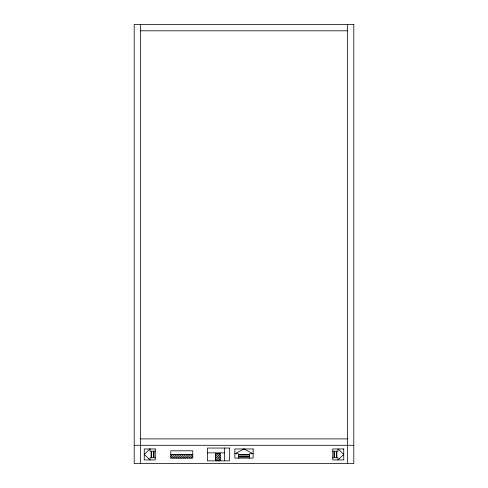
<?xml version="1.0" encoding="UTF-8"?>
<svg xmlns="http://www.w3.org/2000/svg" width="488" height="488" viewBox="0 0 488 488"><rect width="100%" height="100%" fill="white"/><g stroke="black" fill="none" stroke-linecap="round" stroke-linejoin="round"><path stroke-width="0.73" d="M170.8 456.28L172.63 454.45M170.8 458.11L192.76 458.11L192.76 450.79L170.8 450.79L170.8 458.11L174.46 454.45M172.63 458.11L176.29 454.45M174.46 458.11L178.12 454.45M176.29 458.11L179.95 454.45M178.12 458.11L181.78 454.45M179.95 458.11L183.61 454.45M181.78 458.11L185.44 454.45M183.61 458.11L187.27 454.45M185.44 458.11L189.1 454.45M187.27 458.11L190.93 454.45M189.1 458.11L192.76 454.45L170.8 454.45M190.93 458.11L192.76 456.28M215.415 455.127L217.142 453.407M215.415 456.853L218.868 453.407M215.415 458.58L220.173 453.822M215.415 460.306L220.173 455.548M216.727 460.727L220.173 457.274M218.453 460.727L220.173 459.001M140.605 30.805L347.395 30.805M140.605 438.895L347.395 438.895M134.2 445.3L353.8 445.3M155.245 451.193L154.031 451.193L154.031 457.793L155.245 457.793M332.755 451.193L333.969 451.193L333.969 457.793L332.755 457.793M207.4 452.852L224.419 452.852M347.395 24.4L347.395 463.6M249.435 458.11L249.435 457.097L238.425 457.097L238.425 458.11M224.419 448.045L224.419 460.855M140.605 24.4L140.605 463.6M149.999 448.96L144.265 454.45L149.999 459.94L149.999 457.793L151.079 457.793L151.079 451.193L149.999 451.193L149.999 448.96M343.735 454.45L338.001 459.94L338.001 457.793L336.921 457.793L336.921 451.193L338.001 451.193L338.001 448.96L343.735 454.45M244 448.96L234.85 453.736L238.425 453.736L238.425 454.639L249.435 454.639L249.435 453.736L253.15 453.736L244 448.96M353.8 24.4L134.2 24.4L134.2 463.6L353.8 463.6L353.8 24.4M229.36 448.045L207.4 448.045L207.4 460.855L229.36 460.855L229.36 448.045M155.245 448.96L144.265 448.96L144.265 459.94L155.245 459.94L155.245 448.96M253.15 448.96L234.85 448.96L234.85 458.11L253.15 458.11L253.15 448.96M343.735 448.96L332.755 448.96L332.755 459.94L343.735 459.94L343.735 448.96M153.336 451.193L151.597 451.193L151.597 457.793L153.336 457.793L153.336 451.193M336.403 451.193L334.664 451.193L334.664 457.793L336.403 457.793L336.403 451.193M220.173 453.407L215.415 453.407L215.415 460.727L220.173 460.727L220.173 453.407M249.435 455.072L238.425 455.072L238.425 456.518L249.435 456.518L249.435 455.072"/></g></svg>
